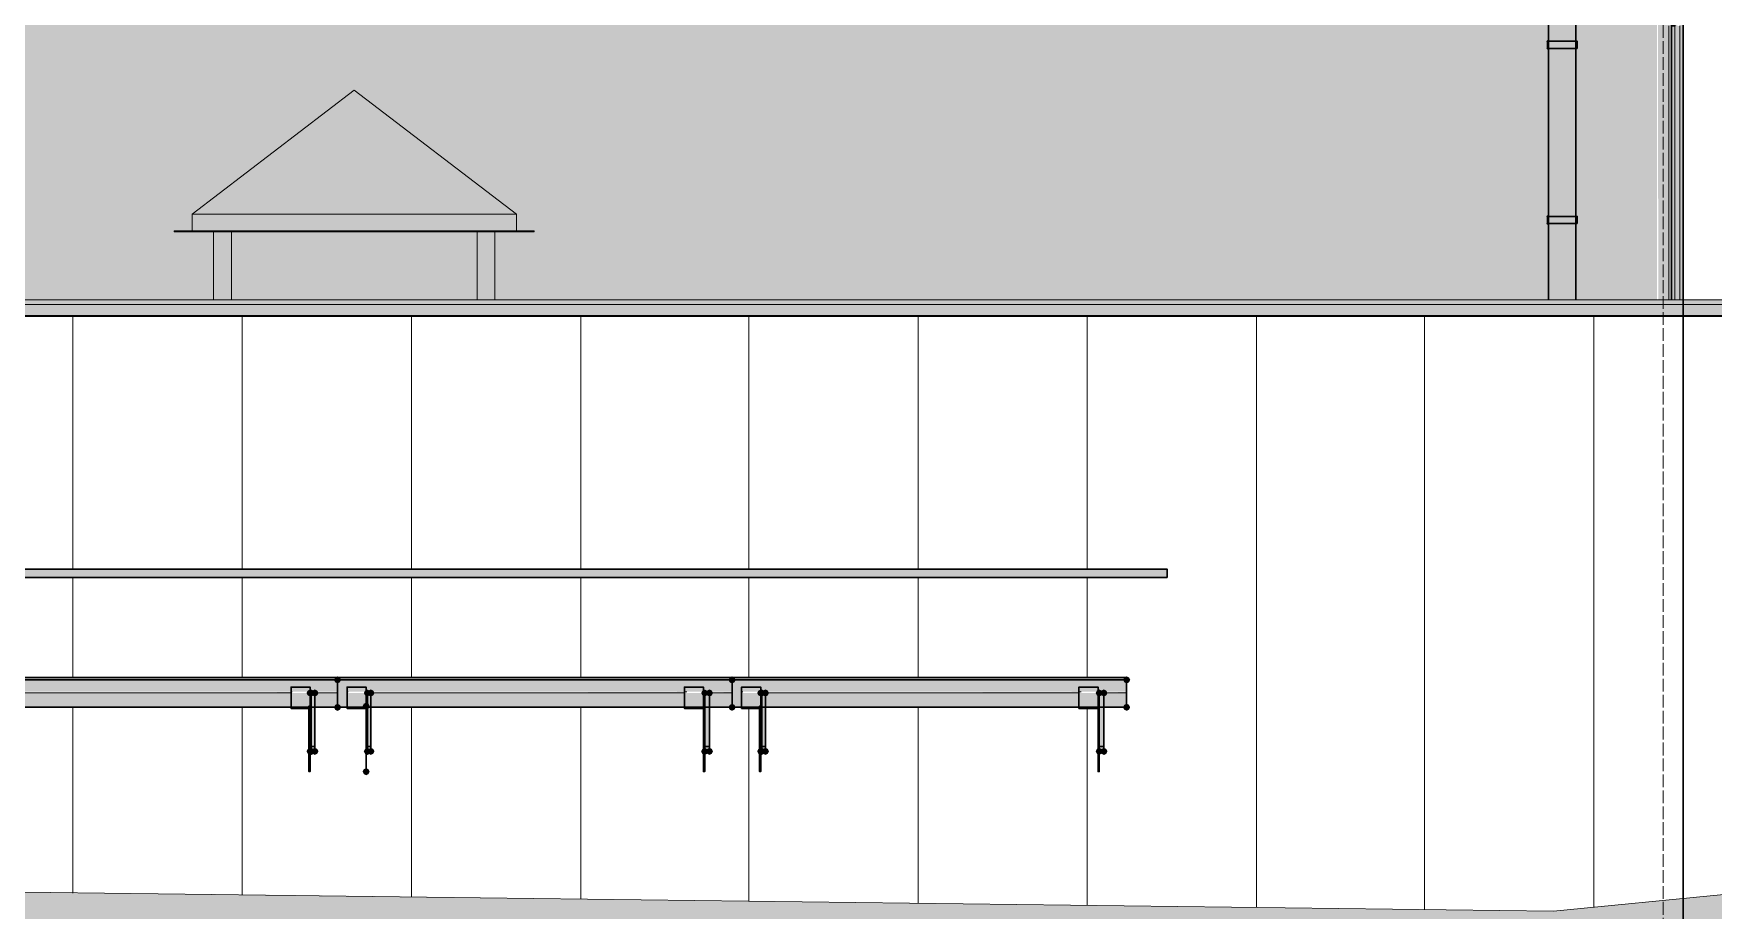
# Model space of a CAD drawing. Header units: millimetres. Extents: x -11345 to 411485, y -9810 to 73012.
# Drawn here: x 315756 to 321721, y 3243 to 6359 of the extents above; entities that cross this region are included whole.
import ezdxf

# ---------------------------------------------------------------- set-up
doc = ezdxf.new("R2010")
doc.units = ezdxf.units.MM
doc.linetypes.add('PDF_IMPORT', pattern=[1, 0.8, -0.2])
for name, color, linetype, true_color in [('PDF _Антураж', 7, 'Continuous', 0xb7c0ca), ('PDF _Воздуховоды', 7, 'Continuous', 0xb7c1cb), ('PDF _Обобщенные модели', 7, 'Continuous', 0xb5bcbf), ('PDF _Ограждение', 7, 'Continuous', 0x7f7f7f), ('PDF _Стены штриховка поверхности', 7, 'Continuous', 0xcacbcc)]:
    doc.layers.add(name, color=color, linetype=linetype, true_color=true_color)
for name, color, linetype in [('PDF _Крыша штриховка', 7, 'Continuous'), ('PDF _Линии', 7, 'Continuous'), ('PDF _Перекрытие', 7, 'Continuous'), ('PDF _Стены наружные', 7, 'Continuous')]:
    doc.layers.add(name, color=color, linetype=linetype)

msp = doc.modelspace()

# ---------------------------------------------------------------- hatches: boundary and pattern name
at = {"layer": 'PDF _Антураж', "transparency": 33554687}
msp.add_hatch(color=256, dxfattribs=at).paths.add_polyline_path([(298603.49472, 3063.50144), (298734.71891, 3046.56929), (298738.95195, 3063.50144), (298738.95195, 3076.20056), (298726.25284, 3076.20056), (298730.48587, 3093.13271), (298946.37083, 3063.50144), (298942.13779, 3042.33625), (298950.60387, 3042.33625), (298954.83691, 3063.50144), (299132.62452, 3038.10321), (301592.0198, 3008.47194), (301668.21449, 3008.47194), (307865.38263, 2932.27725), (308034.70416, 2928.04422), (308034.70416, 2919.57814), (308085.50062, 2839.15041), (308098.19974, 2830.68433), (308102.43278, 2826.4513), (308115.13189, 2822.21826), (308119.36493, 2822.21826), (308144.76316, 2817.98522), (308174.39443, 2813.75218), (308178.62747, 2813.75218), (308204.0257, 2817.98522), (308208.25874, 2817.98522), (308233.65697, 2822.21826), (308237.89, 2822.21826), (308250.58912, 2826.4513), (308259.0552, 2830.68433), (308267.52127, 2839.15041), (308271.75431, 2839.15041), (308318.31773, 2919.57814), (308318.31773, 2923.81118), (308322.55077, 2923.81118), (308322.55077, 2932.27725), (314604.37968, 3008.47194), (314684.80741, 3008.47194), (317804.55667, 2970.3746), (321047.06405, 2928.04422), (321051.29708, 2928.04422), (321051.29708, 2919.57814), (321055.53012, 2915.3451), (321102.09354, 2839.15041), (321114.79266, 2830.68433), (321114.79266, 2826.4513), (321131.72481, 2822.21826), (321135.95785, 2822.21826), (321161.35608, 2817.98522), (321199.45343, 2813.75218), (321220.61862, 2817.98522), (321224.85166, 2817.98522), (321250.24989, 2822.21826), (321254.48292, 2822.21826), (321267.18204, 2826.4513), (321275.64812, 2830.68433), (321284.11419, 2839.15041), (321330.67761, 2915.3451), (321330.67761, 2928.04422), (321753.98145, 2970.3746), (321758.21449, 2961.90852), (321758.21449, 3300.55159), (321152.89, 3241.28905), (316454.21744, 3300.55159), (314629.77791, 3321.71678), (312830.73661, 3300.55159), (308195.55962, 3241.28905), (308136.29708, 3241.28905), (301697.84576, 3321.71678), (297401.31183, 3372.51324), (297418.24399, 3321.71678), (297447.87525, 3241.28905), (297452.10829, 3224.3569), (297443.64222, 3245.52209), (297447.87525, 3224.3569), (297452.10829, 3220.12386), (297718.78971, 3152.39525), (297752.65402, 3148.16221), (297735.72186, 3152.39525), (297602.38115, 3186.25955), (297752.65402, 3148.16221), (297960.07289, 3118.53094), (298163.25874, 3093.13271), (298167.49177, 3093.13271), (298180.19089, 3118.53094), (298383.37673, 3093.13271), (298493.43573, 3076.20056), (298506.13484, 3076.20056)])
at = {"layer": 'PDF _Воздуховоды', "transparency": 33554559}
msp.add_hatch(color=256, dxfattribs=at).paths.add_polyline_path([(317470.14664, 5717.61649), (316894.45343, 6157.85248), (316318.76021, 5717.61649), (316318.76021, 5658.35395), (316255.26464, 5658.35395), (316255.26464, 5654.12091), (316394.9549, 5654.12091), (316394.9549, 5412.83773), (316458.45048, 5412.83773), (316458.45048, 5654.12091), (317330.45638, 5654.12091), (317330.45638, 5412.83773), (317393.95195, 5412.83773), (317393.95195, 5654.12091), (317533.64222, 5654.12091), (317533.64222, 5658.35395), (317470.14664, 5658.35395)])
at = {"layer": 'PDF _Линии', "transparency": 33554559}
for points in [[(316847.89, 4062.49849), (316843.65697, 4070.96457), (316835.19089, 4075.19761), (316826.72481, 4070.96457), (316822.49177, 4062.49849), (316826.72481, 4054.03242), (316835.19089, 4049.79938), (316843.65697, 4054.03242)], [(316847.89, 4062.49849), (316843.65697, 4070.96457), (316835.19089, 4075.19761), (316826.72481, 4070.96457), (316822.49177, 4062.49849), (316826.72481, 4054.03242), (316835.19089, 4049.79938), (316843.65697, 4054.03242)], [(318249.0257, 4062.49849), (318244.79266, 4070.96457), (318236.32658, 4075.19761), (318227.86051, 4070.96457), (318223.62747, 4062.49849), (318227.86051, 4054.03242), (318236.32658, 4049.79938), (318244.79266, 4054.03242)], [(318249.0257, 4062.49849), (318244.79266, 4070.96457), (318236.32658, 4075.19761), (318227.86051, 4070.96457), (318223.62747, 4062.49849), (318227.86051, 4054.03242), (318236.32658, 4049.79938), (318244.79266, 4054.03242)], [(319650.16139, 4062.49849), (319645.92835, 4070.96457), (319637.46228, 4075.19761), (319628.9962, 4070.96457), (319624.76316, 4062.49849), (319628.9962, 4054.03242), (319637.46228, 4049.79938), (319645.92835, 4054.03242)], [(316750.53012, 4015.93507), (316746.29708, 4024.40115), (316737.83101, 4028.63419), (316729.36493, 4024.40115), (316725.13189, 4015.93507), (316729.36493, 4007.46899), (316737.83101, 4003.23596), (316746.29708, 4007.46899)], [(316750.53012, 4015.93507), (316746.29708, 4024.40115), (316737.83101, 4028.63419), (316729.36493, 4024.40115), (316725.13189, 4015.93507), (316729.36493, 4007.46899), (316737.83101, 4003.23596), (316746.29708, 4007.46899)], [(316754.76316, 4015.93507), (316750.53012, 4024.40115), (316742.06405, 4028.63419), (316733.59797, 4024.40115), (316729.36493, 4015.93507), (316733.59797, 4007.46899), (316742.06405, 4003.23596), (316750.53012, 4007.46899)], [(316754.76316, 4015.93507), (316750.53012, 4024.40115), (316742.06405, 4028.63419), (316733.59797, 4024.40115), (316729.36493, 4015.93507), (316733.59797, 4007.46899), (316742.06405, 4003.23596), (316750.53012, 4007.46899)], [(316767.46228, 4015.93507), (316763.22924, 4024.40115), (316754.76316, 4028.63419), (316746.29708, 4024.40115), (316742.06405, 4015.93507), (316746.29708, 4007.46899), (316754.76316, 4003.23596), (316763.22924, 4007.46899)], [(316953.71596, 4015.93507), (316949.48292, 4024.40115), (316941.01685, 4028.63419), (316932.55077, 4024.40115), (316928.31773, 4015.93507), (316932.55077, 4007.46899), (316941.01685, 4003.23596), (316949.48292, 4007.46899)], [(316953.71596, 4015.93507), (316949.48292, 4024.40115), (316941.01685, 4028.63419), (316932.55077, 4024.40115), (316928.31773, 4015.93507), (316932.55077, 4007.46899), (316941.01685, 4003.23596), (316949.48292, 4007.46899)], [(316966.41508, 4015.93507), (316962.18204, 4024.40115), (316953.71596, 4028.63419), (316945.24989, 4024.40115), (316941.01685, 4015.93507), (316945.24989, 4007.46899), (316953.71596, 4003.23596), (316962.18204, 4007.46899)], [(318151.66582, 4015.93507), (318147.43278, 4024.40115), (318138.9667, 4028.63419), (318130.50062, 4024.40115), (318126.26759, 4015.93507), (318130.50062, 4007.46899), (318138.9667, 4003.23596), (318147.43278, 4007.46899)], [(318151.66582, 4015.93507), (318147.43278, 4024.40115), (318138.9667, 4028.63419), (318130.50062, 4024.40115), (318126.26759, 4015.93507), (318130.50062, 4007.46899), (318138.9667, 4003.23596), (318147.43278, 4007.46899)], [(318151.66582, 4015.93507), (318147.43278, 4024.40115), (318138.9667, 4028.63419), (318130.50062, 4024.40115), (318126.26759, 4015.93507), (318130.50062, 4007.46899), (318138.9667, 4003.23596), (318147.43278, 4007.46899)], [(318151.66582, 4015.93507), (318147.43278, 4024.40115), (318138.9667, 4028.63419), (318130.50062, 4024.40115), (318126.26759, 4015.93507), (318130.50062, 4007.46899), (318138.9667, 4003.23596), (318147.43278, 4007.46899)], [(318168.59797, 4015.93507), (318164.36493, 4024.40115), (318155.89885, 4028.63419), (318147.43278, 4024.40115), (318143.19974, 4015.93507), (318147.43278, 4007.46899), (318155.89885, 4003.23596), (318164.36493, 4007.46899)], [(318350.61862, 4015.93507), (318346.38558, 4024.40115), (318337.9195, 4028.63419), (318329.45343, 4024.40115), (318325.22039, 4015.93507), (318329.45343, 4007.46899), (318337.9195, 4003.23596), (318346.38558, 4007.46899)], [(318350.61862, 4015.93507), (318346.38558, 4024.40115), (318337.9195, 4028.63419), (318329.45343, 4024.40115), (318325.22039, 4015.93507), (318329.45343, 4007.46899), (318337.9195, 4003.23596), (318346.38558, 4007.46899)], [(318354.85166, 4015.93507), (318350.61862, 4024.40115), (318342.15254, 4028.63419), (318333.68646, 4024.40115), (318329.45343, 4015.93507), (318333.68646, 4007.46899), (318342.15254, 4003.23596), (318350.61862, 4007.46899)], [(318354.85166, 4015.93507), (318350.61862, 4024.40115), (318342.15254, 4028.63419), (318333.68646, 4024.40115), (318329.45343, 4015.93507), (318333.68646, 4007.46899), (318342.15254, 4003.23596), (318350.61862, 4007.46899)], [(318367.55077, 4015.93507), (318363.31773, 4024.40115), (318354.85166, 4028.63419), (318346.38558, 4024.40115), (318342.15254, 4015.93507), (318346.38558, 4007.46899), (318354.85166, 4003.23596), (318363.31773, 4007.46899)], [(319552.80151, 4015.93507), (319548.56847, 4024.40115), (319540.10239, 4028.63419), (319531.63632, 4024.40115), (319527.40328, 4015.93507), (319531.63632, 4007.46899), (319540.10239, 4003.23596), (319548.56847, 4007.46899)], [(319552.80151, 4015.93507), (319548.56847, 4024.40115), (319540.10239, 4028.63419), (319531.63632, 4024.40115), (319527.40328, 4015.93507), (319531.63632, 4007.46899), (319540.10239, 4003.23596), (319548.56847, 4007.46899)], [(319552.80151, 4015.93507), (319548.56847, 4024.40115), (319540.10239, 4028.63419), (319531.63632, 4024.40115), (319527.40328, 4015.93507), (319531.63632, 4007.46899), (319540.10239, 4003.23596), (319548.56847, 4007.46899)], [(319552.80151, 4015.93507), (319548.56847, 4024.40115), (319540.10239, 4028.63419), (319531.63632, 4024.40115), (319527.40328, 4015.93507), (319531.63632, 4007.46899), (319540.10239, 4003.23596), (319548.56847, 4007.46899)], [(319569.73366, 4015.93507), (319565.50062, 4024.40115), (319557.03455, 4028.63419), (319548.56847, 4024.40115), (319544.33543, 4015.93507), (319548.56847, 4007.46899), (319557.03455, 4003.23596), (319565.50062, 4007.46899)], [(316847.89, 3965.13861), (316843.65697, 3973.60469), (316835.19089, 3977.83773), (316826.72481, 3973.60469), (316822.49177, 3965.13861), (316826.72481, 3956.67253), (316835.19089, 3952.4395), (316843.65697, 3956.67253)], [(316847.89, 3965.13861), (316843.65697, 3973.60469), (316835.19089, 3977.83773), (316826.72481, 3973.60469), (316822.49177, 3965.13861), (316826.72481, 3956.67253), (316835.19089, 3952.4395), (316843.65697, 3956.67253)], [(316949.48292, 3969.37165), (316945.24989, 3977.83773), (316936.78381, 3982.07076), (316928.31773, 3977.83773), (316924.08469, 3969.37165), (316928.31773, 3960.90557), (316936.78381, 3956.67253), (316945.24989, 3960.90557)], [(318249.0257, 3965.13861), (318244.79266, 3973.60469), (318236.32658, 3977.83773), (318227.86051, 3973.60469), (318223.62747, 3965.13861), (318227.86051, 3956.67253), (318236.32658, 3952.4395), (318244.79266, 3956.67253)], [(318249.0257, 3965.13861), (318244.79266, 3973.60469), (318236.32658, 3977.83773), (318227.86051, 3973.60469), (318223.62747, 3965.13861), (318227.86051, 3956.67253), (318236.32658, 3952.4395), (318244.79266, 3956.67253)], [(319650.16139, 3965.13861), (319645.92835, 3973.60469), (319637.46228, 3977.83773), (319628.9962, 3973.60469), (319624.76316, 3965.13861), (319628.9962, 3956.67253), (319637.46228, 3952.4395), (319645.92835, 3956.67253)], [(316750.53012, 3808.51619), (316746.29708, 3816.98227), (316737.83101, 3821.21531), (316729.36493, 3816.98227), (316725.13189, 3808.51619), (316729.36493, 3800.05012), (316737.83101, 3795.81708), (316746.29708, 3800.05012)], [(316754.76316, 3808.51619), (316750.53012, 3816.98227), (316742.06405, 3821.21531), (316733.59797, 3816.98227), (316729.36493, 3808.51619), (316733.59797, 3800.05012), (316742.06405, 3795.81708), (316750.53012, 3800.05012)], [(316754.76316, 3808.51619), (316750.53012, 3816.98227), (316742.06405, 3821.21531), (316733.59797, 3816.98227), (316729.36493, 3808.51619), (316733.59797, 3800.05012), (316742.06405, 3795.81708), (316750.53012, 3800.05012)], [(316767.46228, 3808.51619), (316763.22924, 3816.98227), (316754.76316, 3821.21531), (316746.29708, 3816.98227), (316742.06405, 3808.51619), (316746.29708, 3800.05012), (316754.76316, 3795.81708), (316763.22924, 3800.05012)], [(316953.71596, 3808.51619), (316949.48292, 3816.98227), (316941.01685, 3821.21531), (316932.55077, 3816.98227), (316928.31773, 3808.51619), (316932.55077, 3800.05012), (316941.01685, 3795.81708), (316949.48292, 3800.05012)], [(316953.71596, 3808.51619), (316949.48292, 3816.98227), (316941.01685, 3821.21531), (316932.55077, 3816.98227), (316928.31773, 3808.51619), (316932.55077, 3800.05012), (316941.01685, 3795.81708), (316949.48292, 3800.05012)], [(316966.41508, 3808.51619), (316962.18204, 3816.98227), (316953.71596, 3821.21531), (316945.24989, 3816.98227), (316941.01685, 3808.51619), (316945.24989, 3800.05012), (316953.71596, 3795.81708), (316962.18204, 3800.05012)], [(318151.66582, 3808.51619), (318147.43278, 3816.98227), (318138.9667, 3821.21531), (318130.50062, 3816.98227), (318126.26759, 3808.51619), (318130.50062, 3800.05012), (318138.9667, 3795.81708), (318147.43278, 3800.05012)], [(318151.66582, 3808.51619), (318147.43278, 3816.98227), (318138.9667, 3821.21531), (318130.50062, 3816.98227), (318126.26759, 3808.51619), (318130.50062, 3800.05012), (318138.9667, 3795.81708), (318147.43278, 3800.05012)], [(318151.66582, 3808.51619), (318147.43278, 3816.98227), (318138.9667, 3821.21531), (318130.50062, 3816.98227), (318126.26759, 3808.51619), (318130.50062, 3800.05012), (318138.9667, 3795.81708), (318147.43278, 3800.05012)], [(318168.59797, 3808.51619), (318164.36493, 3816.98227), (318155.89885, 3821.21531), (318147.43278, 3816.98227), (318143.19974, 3808.51619), (318147.43278, 3800.05012), (318155.89885, 3795.81708), (318164.36493, 3800.05012)], [(318350.61862, 3808.51619), (318346.38558, 3816.98227), (318337.9195, 3821.21531), (318329.45343, 3816.98227), (318325.22039, 3808.51619), (318329.45343, 3800.05012), (318337.9195, 3795.81708), (318346.38558, 3800.05012)], [(318354.85166, 3808.51619), (318350.61862, 3816.98227), (318342.15254, 3821.21531), (318333.68646, 3816.98227), (318329.45343, 3808.51619), (318333.68646, 3800.05012), (318342.15254, 3795.81708), (318350.61862, 3800.05012)], [(318354.85166, 3808.51619), (318350.61862, 3816.98227), (318342.15254, 3821.21531), (318333.68646, 3816.98227), (318329.45343, 3808.51619), (318333.68646, 3800.05012), (318342.15254, 3795.81708), (318350.61862, 3800.05012)], [(318367.55077, 3808.51619), (318363.31773, 3816.98227), (318354.85166, 3821.21531), (318346.38558, 3816.98227), (318342.15254, 3808.51619), (318346.38558, 3800.05012), (318354.85166, 3795.81708), (318363.31773, 3800.05012)], [(319552.80151, 3808.51619), (319548.56847, 3816.98227), (319540.10239, 3821.21531), (319531.63632, 3816.98227), (319527.40328, 3808.51619), (319531.63632, 3800.05012), (319540.10239, 3795.81708), (319548.56847, 3800.05012)], [(319552.80151, 3808.51619), (319548.56847, 3816.98227), (319540.10239, 3821.21531), (319531.63632, 3816.98227), (319527.40328, 3808.51619), (319531.63632, 3800.05012), (319540.10239, 3795.81708), (319548.56847, 3800.05012)], [(319552.80151, 3808.51619), (319548.56847, 3816.98227), (319540.10239, 3821.21531), (319531.63632, 3816.98227), (319527.40328, 3808.51619), (319531.63632, 3800.05012), (319540.10239, 3795.81708), (319548.56847, 3800.05012)], [(319569.73366, 3808.51619), (319565.50062, 3816.98227), (319557.03455, 3821.21531), (319548.56847, 3816.98227), (319544.33543, 3808.51619), (319548.56847, 3800.05012), (319557.03455, 3795.81708), (319565.50062, 3800.05012)], [(316949.48292, 3736.55454), (316945.24989, 3745.02062), (316936.78381, 3749.25366), (316928.31773, 3745.02062), (316924.08469, 3736.55454), (316928.31773, 3728.08846), (316936.78381, 3723.85543), (316945.24989, 3728.08846)]]:
    msp.add_hatch(color=256, dxfattribs=at).paths.add_polyline_path(points)
at = {"layer": 'PDF _Обобщенные модели', "transparency": 33554559}
h = msp.add_hatch(color=256, dxfattribs=at)
h.paths.add_polyline_path([(321106.32658, 15007.01914), (321102.09354, 15013.3687), (321093.62747, 15026.06781), (321085.16139, 15038.76693), (321089.39443, 15026.06781), (321093.62747, 15013.3687), (321093.62747, 14996.43655), (321089.39443, 14987.97047), (321089.39443, 14979.50439), (321093.62747, 14962.57224), (321102.09354, 14949.87312), (321106.32658, 14932.94097), (321110.55962, 14924.47489), (321135.95785, 14869.4454), (321135.95785, 14623.92917), (321140.19089, 14611.23006), (321144.42393, 14602.76398), (321152.89, 14598.53094), (321155.00652, 14594.2979), (321152.89, 14594.2979), (321144.42393, 14602.76398), (321144.42393, 14598.53094), (321140.19089, 14606.99702), (321135.95785, 14619.69613), (321135.95785, 14606.99702), (321140.19089, 14602.76398), (321140.19089, 14598.53094), (321135.95785, 14606.99702), (321135.95785, 14441.90852), (321131.72481, 14441.90852), (321135.95785, 14416.51029), (321135.95785, 13819.65189), (321131.72481, 13819.65189), (321135.95785, 13794.25366), (321135.95785, 13193.16221), (321131.72481, 13193.16221), (321135.95785, 13167.76398), (321135.95785, 12570.90557), (321131.72481, 12570.90557), (321135.95785, 12545.50734), (321135.95785, 11948.64894), (321131.72481, 11948.64894), (321131.72481, 11923.25071), (321135.95785, 11923.25071), (321135.95785, 11322.15926), (321131.72481, 11322.15926), (321131.72481, 11296.76103), (321135.95785, 11296.76103), (321135.95785, 10699.90262), (321131.72481, 10699.90262), (321135.95785, 10674.50439), (321135.95785, 10073.41295), (321131.72481, 10073.41295), (321135.95785, 10052.24776), (321135.95785, 9451.15631), (321131.72481, 9451.15631), (321135.95785, 9425.75808), (321135.95785, 8828.89967), (321131.72481, 8828.89967), (321135.95785, 8803.50144), (321135.95785, 8202.41), (321131.72481, 8202.41), (321135.95785, 8177.01177), (321135.95785, 7580.15336), (321131.72481, 7580.15336), (321135.95785, 7554.75513), (321135.95785, 6957.89672), (321131.72481, 6957.89672), (321135.95785, 6932.49849), (321182.52127, 6932.49849), (321233.31773, 6932.49849), (321233.31773, 14602.76398), (321229.08469, 14596.41442), (321229.08469, 14602.76398), (321233.31773, 14602.76398), (321233.31773, 14615.46309), (321229.08469, 14611.23006), (321229.08469, 14606.99702), (321224.85166, 14602.76398), (321229.08469, 14611.23006), (321233.31773, 14619.69613), (321233.31773, 14869.4454), (321258.71596, 14924.47489), (321262.949, 14932.94097), (321267.18204, 14945.64009), (321271.41508, 14954.10616), (321279.88115, 14975.27135), (321284.11419, 14979.50439), (321279.88115, 14992.20351), (321279.88115, 15017.60174), (321284.11419, 15034.53389), (321284.11419, 15042.99997), (321292.58027, 15051.46604), (321267.18204, 15051.46604), (321262.949, 15042.99997), (321246.01685, 15009.13566), (321237.55077, 14996.43655), (321216.38558, 14971.03832), (321186.75431, 14962.57224), (321178.28823, 14962.57224), (321148.65697, 14971.03832), (321144.42393, 14979.50439), (321123.25874, 15004.90262), (321119.0257, 15009.13566), (321102.09354, 15051.46604), (321080.92835, 15051.46604), (321106.32658, 15009.13566)])
h.paths.add_polyline_path([(321110.55962, 14996.43655), (321110.55962, 14998.55307), (321114.79266, 14992.20351)], flags=0)
h.paths.add_polyline_path([(321207.9195, 14932.94097), (321186.75431, 14924.47489), (321203.68646, 14932.94097)], flags=0)
h.paths.add_polyline_path([(321224.85166, 14598.53094), (321226.96818, 14600.64746), (321224.85166, 14594.2979), (321220.61862, 14594.2979)], flags=0)
h.paths.add_polyline_path([(321216.38558, 14594.2979), (321212.15254, 14590.06486), (321210.03602, 14590.06486)], flags=0)
h.paths.add_polyline_path([(321220.61862, 14585.83183), (321224.85166, 14590.06486), (321220.61862, 14581.59879)], flags=0)
h.paths.add_polyline_path([(321195.22039, 14585.83183), (321186.75431, 14581.59879), (321186.75431, 14577.36575), (321182.52127, 14568.89967), (321182.52127, 14581.59879), (321186.75431, 14581.59879), (321190.98735, 14585.83183)], flags=0)
h.paths.add_polyline_path([(321186.75431, 14568.89967), (321195.22039, 14573.13271), (321195.22039, 14568.89967)], flags=0)
h.paths.add_polyline_path([(321182.52127, 14416.51029), (321186.75431, 13819.65189), (321182.52127, 13819.65189), (321186.75431, 13794.25366), (321182.52127, 13794.25366), (321186.75431, 13193.16221), (321182.52127, 13193.16221), (321186.75431, 13167.76398), (321182.52127, 13167.76398), (321182.52127, 13193.16221), (321182.52127, 13794.25366), (321182.52127, 13819.65189)], flags=0)
h.paths.add_polyline_path([(321195.22039, 14577.36575), (321199.45343, 14581.59879), (321199.45343, 14574.54372), (321198.39517, 14574.19097)], flags=0)
h.paths.add_polyline_path([(321165.58912, 14581.59879), (321169.82216, 14581.59879), (321169.82216, 14577.36575)], flags=0)
h.paths.add_polyline_path([(321157.12304, 14577.36575), (321161.35608, 14577.36575), (321169.82216, 14573.13271), (321174.0552, 14581.59879), (321174.0552, 14577.36575), (321169.82216, 14573.13271), (321174.0552, 14573.13271), (321176.17172, 14571.01619), (321169.82216, 14573.13271), (321165.58912, 14573.13271)], flags=0)
h.paths.add_polyline_path([(321148.65697, 14590.06486), (321152.89, 14590.06486), (321157.12304, 14585.83183), (321158.1813, 14583.71531), (321157.12304, 14581.59879), (321157.12304, 14585.83183), (321152.89, 14585.83183), (321152.89, 14590.06486), (321148.65697, 14585.83183)], flags=0)
h.paths.add_polyline_path([(321235.85756, 14962.57224), (321229.08469, 14954.10616), (321233.31773, 14962.57224)], flags=0)
h.paths.add_polyline_path([(321241.78381, 14971.03832), (321246.01685, 14977.38787), (321246.01685, 14975.27135), (321240.3728, 14968.21629)], flags=0)
h.paths.add_polyline_path([(321261.53799, 15000.66958), (321258.71596, 14992.20351), (321250.24989, 14983.73743), (321258.71596, 14996.43655)], flags=0)
h.paths.add_polyline_path([(321135.95785, 5709.15041), (321131.72481, 5709.15041), (321135.95785, 5683.75218), (321135.95785, 5412.83773), (321233.31773, 5412.83773), (321233.31773, 6932.49849), (321182.52127, 6928.26545), (321182.52127, 6932.49849), (321135.95785, 6928.26545), (321135.95785, 6331.40705), (321131.72481, 6331.40705), (321135.95785, 6306.00882)])
for points in [[(321135.95785, 6331.40705), (321135.95785, 6335.64009), (321131.72481, 6335.64009), (321127.49177, 6331.40705), (321131.72481, 6327.17401), (321135.95785, 6327.17401)], [(321135.95785, 6306.00882), (321135.95785, 6310.24186), (321131.72481, 6310.24186), (321127.49177, 6306.00882), (321131.72481, 6301.77578), (321135.95785, 6301.77578)], [(321135.95785, 5709.15041), (321135.95785, 5713.38345), (321131.72481, 5713.38345), (321127.49177, 5709.15041), (321131.72481, 5704.91737), (321135.95785, 5704.91737)], [(321135.95785, 5683.75218), (321135.95785, 5687.98522), (321131.72481, 5687.98522), (321127.49177, 5683.75218), (321131.72481, 5679.51914), (321135.95785, 5679.51914)]]:
    msp.add_hatch(color=7, dxfattribs=at).paths.add_polyline_path(points)
at = {"layer": 'PDF _Обобщенные модели', "true_color": 0x7f7f7f, "transparency": 33554559}
h = msp.add_hatch(color=8, dxfattribs=at)
h.paths.add_polyline_path([(313939.79266, 3808.51619), (313935.55962, 3825.44835), (313935.55962, 3808.51619)])
h.paths.add_polyline_path([(315340.92835, 3808.51619), (315336.69531, 3825.44835), (315336.69531, 3808.51619)])
h.paths.add_polyline_path([(316941.01685, 3808.51619), (316936.78381, 3825.44835), (316936.78381, 3808.51619)])
h.paths.add_polyline_path([(312623.31773, 4015.93507), (312538.65697, 4015.93507), (312534.42393, 4020.16811), (312534.42393, 4015.93507), (312538.65697, 3990.53684), (312538.65697, 3969.37165), (312534.42393, 3969.37165), (312534.42393, 4015.93507), (312466.69531, 4015.93507), (312475.16139, 4020.16811), (312534.42393, 4020.16811), (312636.01685, 4020.16811), (312669.88115, 4020.16811), (312636.01685, 4015.93507), (312636.01685, 4020.16811)])
h.paths.add_polyline_path([(318138.9667, 4015.93507), (318138.9667, 3969.37165), (318134.73366, 3969.37165), (318134.73366, 4015.93507), (318067.00505, 4015.93507), (318075.47113, 4020.16811), (318236.32658, 4020.16811)], flags=0)
h.paths.add_polyline_path([(316936.78381, 4015.93507), (316869.0552, 4015.93507), (316873.28823, 4020.16811), (318067.00505, 4020.16811)], flags=0)
h.paths.add_polyline_path([(315421.35608, 4015.93507), (315268.9667, 4015.93507), (315273.19974, 4020.16811), (315434.0552, 4020.16811), (315467.9195, 4020.16811), (315434.0552, 4015.93507), (315434.0552, 4020.16811)], flags=0)
h.paths.add_polyline_path([(314138.74546, 4015.93507), (314138.74546, 3969.37165), (314134.51242, 3969.37165), (314134.51242, 4015.93507), (314066.78381, 4015.93507), (314075.24989, 4020.16811), (315268.9667, 4020.16811), (315103.8782, 4015.93507)], flags=0)
h.paths.add_polyline_path([(312737.60977, 4015.93507), (312669.88115, 4015.93507), (312674.11419, 4020.16811), (313867.83101, 4020.16811), (313706.97555, 4015.93507), (312741.84281, 4015.93507), (312741.84281, 3825.44835), (312741.84281, 3808.51619), (312754.54192, 3808.51619), (312754.54192, 3965.13861), (313867.83101, 3965.13861), (313867.83101, 3960.90557), (313935.55962, 3960.90557), (313935.55962, 4015.93507), (313867.83101, 4015.93507), (313876.29708, 4020.16811), (314037.15254, 4020.16811), (314066.78381, 4020.16811), (314037.15254, 4015.93507), (314037.15254, 4020.16811), (314020.22039, 4015.93507), (313935.55962, 4015.93507), (313939.79266, 3825.44835), (313939.79266, 3808.51619), (313952.49177, 3808.51619), (313952.49177, 3965.13861), (314066.78381, 3965.13861), (314066.78381, 3960.90557), (314134.51242, 3960.90557), (314134.51242, 3736.55454), (314138.74546, 3736.55454), (314138.74546, 3808.51619), (314155.67761, 3808.51619), (314155.67761, 3965.13861), (315268.9667, 3965.13861), (315268.9667, 3960.90557), (315336.69531, 3960.90557), (315336.69531, 3825.44835), (315340.92835, 3825.44835), (315340.92835, 3808.51619), (315353.62747, 3808.51619), (315353.62747, 3965.13861), (315467.9195, 3965.13861), (315467.9195, 3960.90557), (315535.64812, 3960.90557), (315535.64812, 4015.93507), (315467.9195, 4015.93507), (315476.38558, 4020.16811), (316670.10239, 4020.16811), (316505.0139, 4015.93507), (315535.64812, 4015.93507), (315539.88115, 3825.44835), (315539.88115, 3808.51619), (315552.58027, 3808.51619), (315552.58027, 3965.13861), (316670.10239, 3965.13861), (316670.10239, 3960.90557), (316733.59797, 3960.90557), (316733.59797, 3736.55454), (316737.83101, 3736.55454), (316737.83101, 3808.51619), (316742.06405, 3808.51619), (316737.83101, 3825.44835), (316742.06405, 3825.44835), (316737.83101, 4015.93507), (316670.10239, 4015.93507), (316674.33543, 4020.16811), (316835.19089, 4020.16811), (316822.49177, 4015.93507), (316742.06405, 4015.93507), (316742.06405, 3825.44835), (316742.06405, 3808.51619), (316754.76316, 3808.51619), (316754.76316, 3965.13861), (316869.0552, 3965.13861), (316869.0552, 3960.90557), (316936.78381, 3960.90557), (316936.78381, 3825.44835), (316941.01685, 3825.44835), (316941.01685, 3808.51619), (316953.71596, 3808.51619), (316953.71596, 3965.13861), (318067.00505, 3965.13861), (318067.00505, 3960.90557), (318134.73366, 3960.90557), (318134.73366, 3736.55454), (318138.9667, 3736.55454), (318138.9667, 3808.51619), (318155.89885, 3808.51619), (318155.89885, 3965.13861), (318270.19089, 3965.13861), (318270.19089, 3960.90557), (318333.68646, 3960.90557), (318333.68646, 3736.55454), (318337.9195, 3736.55454), (318337.9195, 3825.44835), (318342.15254, 3825.44835), (318337.9195, 4015.93507), (318270.19089, 4015.93507), (318274.42393, 4020.16811), (319468.14074, 4020.16811), (318337.9195, 4015.93507), (318342.15254, 4015.93507), (318342.15254, 3825.44835), (318342.15254, 3808.51619), (318354.85166, 3808.51619), (318354.85166, 3965.13861), (319468.14074, 3965.13861), (319468.14074, 3960.90557), (319535.86936, 3960.90557), (319535.86936, 3736.55454), (319540.10239, 3736.55454), (319540.10239, 3808.51619), (319557.03455, 3808.51619), (319557.03455, 3965.13861), (319637.46228, 3965.13861), (319637.46228, 4020.16811), (319535.86936, 4015.93507), (319540.10239, 4015.93507), (319540.10239, 3969.37165), (319535.86936, 3969.37165), (319535.86936, 4015.93507), (319468.14074, 4015.93507), (319476.60682, 4020.16811), (319637.46228, 4020.16811), (319637.46228, 4070.96457), (311234.88115, 4070.96457), (311234.88115, 4020.16811), (311268.74546, 4020.16811), (311234.88115, 4015.93507), (311234.88115, 3965.13861), (311268.74546, 3965.13861), (311268.74546, 3960.90557), (311332.24104, 3960.90557), (311332.24104, 3736.55454), (311336.47407, 3736.55454), (311336.47407, 3825.44835), (311340.70711, 3825.44835), (311336.47407, 4015.93507), (311268.74546, 4015.93507), (311272.9785, 4020.16811), (312466.69531, 4020.16811), (312305.83986, 4015.93507), (311340.70711, 4015.93507), (311340.70711, 3825.44835), (311340.70711, 3808.51619), (311353.40623, 3808.51619), (311353.40623, 3965.13861), (312466.69531, 3965.13861), (312466.69531, 3960.90557), (312534.42393, 3960.90557), (312534.42393, 3736.55454), (312538.65697, 3736.55454), (312538.65697, 3808.51619), (312555.58912, 3808.51619), (312555.58912, 3965.13861), (312669.88115, 3965.13861), (312669.88115, 3960.90557), (312733.37673, 3960.90557), (312733.37673, 3736.55454), (312737.60977, 3736.55454), (312737.60977, 3808.51619), (312741.84281, 3808.51619), (312737.60977, 3825.44835), (312741.84281, 3825.44835)], flags=0)
h.paths.add_polyline_path([(315539.88115, 3808.51619), (315535.64812, 3825.44835), (315535.64812, 3808.51619)])
at = {"layer": 'PDF _Ограждение', "true_color": 0xb5bcbf, "transparency": 33554559}
msp.add_hatch(color=9, dxfattribs=at).paths.add_polyline_path([(299145.32363, 5412.83773), (299145.32363, 5353.57519), (321758.21449, 5353.57519), (321758.21449, 5412.83773), (313067.78676, 5412.83773), (313067.78676, 5391.67253), (312407.43278, 5391.67253), (312407.43278, 5412.83773), (305016.54782, 5412.83773), (305016.54782, 5391.67253), (304356.19384, 5391.67253), (304356.19384, 5412.83773)])
at = {"layer": 'PDF _Перекрытие', "true_color": 0x787878, "transparency": 33554559}
msp.add_hatch(color=8, dxfattribs=at).paths.add_polyline_path([(319781.38558, 4456.17106), (315184.30593, 4456.17106), (315184.30593, 4426.53979), (319781.38558, 4426.53979)])
at = {"layer": 'PDF _Стены наружные', "true_color": 0xe2e2e2, "transparency": 33554687}
for points in [[(321563.49472, 6386.43655), (321555.02865, 6386.43655), (321555.02865, 5412.83773), (321563.49472, 5412.83773)], [(321584.65992, 6386.43655), (321571.9608, 6386.43655), (321571.9608, 5412.83773), (321584.65992, 5412.83773)], [(321601.59207, 6386.43655), (321593.12599, 6386.43655), (321593.12599, 5412.83773), (321601.59207, 5412.83773)]]:
    msp.add_hatch(color=254, dxfattribs=at).paths.add_polyline_path(points)
at = {"layer": 'PDF _Стены штриховка поверхности', "true_color": 0xfbfbf4, "transparency": 33554687}
for points in [[(311898.53679, 10416.28905), (311899.46818, 11076.64304), (313567.28528, 11076.64304), (313567.28528, 6276.37755), (313579.9844, 6276.37755), (313579.9844, 5412.83773), (316394.9549, 5412.83773), (316394.9549, 5654.12091), (316255.26464, 5654.12091), (316255.26464, 5658.35395), (316318.76021, 5658.35395), (316318.76021, 5717.61649), (316890.22039, 6153.61944), (316894.45343, 6157.85248), (316898.68646, 6153.61944), (317470.14664, 5717.61649), (317470.14664, 5658.35395), (317533.64222, 5658.35395), (317533.64222, 5654.12091), (317393.95195, 5654.12091), (317393.95195, 5412.83773), (321135.95785, 5412.83773), (321135.95785, 11868.22121), (306476.94605, 11868.22121), (306476.94605, 5412.83773), (307238.89295, 5412.83773), (307238.89295, 6153.61944), (307213.49472, 6153.61944), (307213.49472, 6157.85248), (307243.12599, 6157.85248), (307243.12599, 6555.75808), (307166.9313, 6555.75808), (307166.9313, 6619.25366), (307742.62452, 7055.25661), (307865.38263, 6962.12976), (307873.84871, 6957.89672), (307873.84871, 8075.41885), (307869.61567, 8075.41885), (307869.61567, 11076.64304), (309528.9667, 11076.64304), (309528.9667, 6276.37755), (309533.19974, 6276.37755), (309533.19974, 5412.83773), (311903.70121, 5412.83773), (311903.70121, 6276.37755), (311899.46818, 6276.37755), (311899.46818, 8075.41885), (311895.23514, 8075.41885), (311897.09003, 9390.53531), (311899.46818, 8075.41885), (311899.46818, 10416.28905)], [(317330.45638, 5654.12091), (316458.45048, 5654.12091), (316458.45048, 5412.83773), (317330.45638, 5412.83773)]]:
    msp.add_hatch(color=7, dxfattribs=at).paths.add_polyline_path(points)
h = msp.add_hatch(color=7, dxfattribs=at)
h.paths.add_polyline_path([(321571.9608, 5412.83773), (321571.9608, 11076.64304), (321584.65992, 11076.64304), (321584.65992, 5412.83773), (321593.12599, 5412.83773), (321593.12599, 11076.64304), (321601.59207, 11076.64304), (321601.59207, 5412.83773), (321614.29118, 5412.83773), (321614.29118, 11076.64304), (321665.08764, 11076.64304), (321665.08764, 11724.2979), (321698.95195, 11724.2979), (321698.95195, 11868.22121), (321233.31773, 11868.22121), (321233.31773, 5412.83773), (321521.16434, 5412.83773), (321521.16434, 11076.64304), (321525.39738, 5412.83773), (321555.02865, 5412.83773), (321555.02865, 6386.43655), (321563.49472, 6386.43655), (321563.49472, 5412.83773)])
h.paths.add_polyline_path([(321563.49472, 8024.62239), (321555.02865, 8024.62239), (321555.02865, 10395.12386), (321563.49472, 10395.12386)], flags=0)

# ---------------------------------------------------------------- linework, layer by layer
at = {"layer": 'PDF _Антураж', "color": 7, "lineweight": 18}
msp.add_lwpolyline([(321334.91065, 2919.57814), (321334.91065, 2923.81118), (321758.21449, 2961.90852), (321758.21449, 3300.55159), (321152.89, 3241.28905), (314672.10829, 3321.71678), (308165.92835, 3241.28905), (297401.31183, 3372.51324), (297452.10829, 3224.3569), (297752.65402, 3148.16221)], dxfattribs=at)
at = {"layer": 'PDF _Воздуховоды', "color": 7, "lineweight": 18}
for points in [[(316318.76021, 5717.61649), (316894.45343, 6157.85248), (317470.14664, 5717.61649)], [(317533.64222, 5658.35395), (316255.26464, 5658.35395), (316255.26464, 5654.12091), (317533.64222, 5654.12091)]]:
    msp.add_lwpolyline(points, close=True, dxfattribs=at)
for points in [[(317470.14664, 5658.35395), (317470.14664, 5717.61649), (316318.76021, 5717.61649), (316318.76021, 5658.35395)], [(316394.9549, 5654.12091), (316394.9549, 5412.83773)], [(316458.45048, 5412.83773), (316458.45048, 5654.12091)], [(317330.45638, 5654.12091), (317330.45638, 5412.83773)], [(317393.95195, 5412.83773), (317393.95195, 5654.12091)]]:
    msp.add_lwpolyline(points, dxfattribs=at)
at = {"layer": 'PDF _Крыша штриховка', "lineweight": 9}
for points in [[(315895.45638, 4456.17106), (315895.45638, 5353.57519)], [(316496.54782, 4456.17106), (316496.54782, 5353.57519)], [(317097.63927, 4456.17106), (317097.63927, 5353.57519)], [(317698.73071, 4456.17106), (317698.73071, 5353.57519)], [(318295.58912, 4456.17106), (318295.58912, 5353.57519)], [(318896.68056, 4456.17106), (318896.68056, 5353.57519)], [(319497.77201, 4456.17106), (319497.77201, 5353.57519)], [(320098.86346, 3253.98817), (320098.86346, 5353.57519)], [(320695.72186, 3245.52209), (320695.72186, 5353.57519)], [(321296.81331, 3253.98817), (321296.81331, 5353.57519)], [(315895.45638, 4070.96457), (315895.45638, 4426.53979)], [(316496.54782, 4070.96457), (316496.54782, 4426.53979)], [(317097.63927, 4070.96457), (317097.63927, 4426.53979)], [(317698.73071, 4070.96457), (317698.73071, 4426.53979)], [(318295.58912, 4070.96457), (318295.58912, 4426.53979)], [(318896.68056, 4070.96457), (318896.68056, 4426.53979)], [(319497.77201, 4070.96457), (319497.77201, 4426.53979)], [(315895.45638, 3304.78463), (315895.45638, 3965.13861)], [(316496.54782, 3300.55159), (316496.54782, 3965.13861)], [(317097.63927, 3292.08551), (317097.63927, 3965.13861)], [(317698.73071, 3283.61944), (317698.73071, 3965.13861)], [(318295.58912, 3275.15336), (318295.58912, 3960.90557)], [(318896.68056, 3270.92032), (318896.68056, 3965.13861)], [(319497.77201, 3262.45425), (319497.77201, 3960.90557)]]:
    msp.add_lwpolyline(points, dxfattribs=at)
at = {"layer": 'PDF _Линии', "lineweight": 30}
for points in [[(321135.95785, 5412.83773), (321135.95785, 14429.20941)], [(321233.31773, 5412.83773), (321233.31773, 14429.20941)], [(321571.9608, 5412.83773), (321571.9608, 6386.43655), (321571.9608, 8024.62239), (321584.65992, 8024.62239), (321584.65992, 6386.43655), (321571.9608, 6386.43655)], [(319637.46228, 3965.13861), (319637.46228, 4020.16811), (319637.46228, 4028.63419), (319637.46228, 4062.49849), (319637.46228, 4066.73153), (319637.46228, 4070.96457), (318236.32658, 4070.96457), (318236.32658, 4066.73153), (318236.32658, 4062.49849), (319637.46228, 4062.49849)], [(316737.83101, 3922.80823), (316737.83101, 4015.93507), (316737.83101, 3969.37165), (316737.83101, 4015.93507), (316737.83101, 4020.16811), (316737.83101, 4037.10026), (316670.10239, 4037.10026), (316670.10239, 4020.16811), (316670.10239, 4015.93507), (316670.10239, 3960.90557), (316733.59797, 3960.90557)], [(316737.83101, 3969.37165), (316733.59797, 3969.37165), (316733.59797, 3914.34215), (316733.59797, 3905.87607), (316733.59797, 3736.55454), (316737.83101, 3736.55454), (316737.83101, 3905.87607), (316737.83101, 3914.34215), (316737.83101, 3927.04127), (316737.83101, 4015.93507)], [(316737.83101, 4015.93507), (316737.83101, 4015.93507)], [(316742.06405, 4015.93507), (316742.06405, 4015.93507)], [(316742.06405, 4015.93507), (316742.06405, 4015.93507)], [(316742.06405, 4015.93507), (316754.76316, 4015.93507), (316754.76316, 3825.44835), (316742.06405, 3825.44835), (316742.06405, 3808.51619), (316754.76316, 3808.51619), (316754.76316, 3825.44835)], [(316936.78381, 3922.80823), (316936.78381, 4015.93507), (316936.78381, 3969.37165), (316936.78381, 4015.93507), (316936.78381, 4020.16811), (316936.78381, 4037.10026), (316869.0552, 4037.10026), (316869.0552, 4020.16811), (316869.0552, 4015.93507), (316869.0552, 3960.90557), (316936.78381, 3960.90557)], [(316936.78381, 4015.93507), (316936.78381, 4015.93507)], [(316936.78381, 4015.93507), (316941.01685, 4015.93507)], [(316936.78381, 3808.51619), (316941.01685, 3808.51619), (316941.01685, 3825.44835), (316941.01685, 3808.51619), (316941.01685, 3825.44835), (316953.71596, 3825.44835), (316953.71596, 4015.93507), (316941.01685, 4015.93507), (316941.01685, 3825.44835), (316941.01685, 4015.93507), (316936.78381, 4015.93507), (316936.78381, 3927.04127), (316936.78381, 3914.34215), (316936.78381, 3969.37165)], [(316941.01685, 4015.93507), (316941.01685, 4015.93507)], [(318134.73366, 4015.93507), (318134.73366, 3969.37165), (318134.73366, 4015.93507), (318134.73366, 4020.16811), (318134.73366, 4037.10026), (318067.00505, 4037.10026), (318067.00505, 4020.16811), (318067.00505, 4015.93507), (318067.00505, 3960.90557), (318134.73366, 3960.90557)], [(318134.73366, 4015.93507), (318134.73366, 4015.93507)], [(318138.9667, 3969.37165), (318134.73366, 3969.37165), (318134.73366, 3914.34215), (318134.73366, 3905.87607), (318134.73366, 3736.55454), (318138.9667, 3736.55454), (318138.9667, 3905.87607), (318138.9667, 3914.34215), (318138.9667, 3927.04127), (318138.9667, 4015.93507)], [(318138.9667, 4015.93507), (318138.9667, 4015.93507)], [(318138.9667, 4015.93507), (318138.9667, 4015.93507)], [(318138.9667, 3922.80823), (318138.9667, 4015.93507), (318155.89885, 4015.93507), (318155.89885, 3825.44835), (318155.89885, 3808.51619), (318138.9667, 3808.51619), (318138.9667, 3825.44835), (318138.9667, 3808.51619), (318138.9667, 3825.44835), (318138.9667, 4015.93507), (318138.9667, 3825.44835), (318155.89885, 3825.44835)], [(318337.9195, 3922.80823), (318337.9195, 4015.93507), (318337.9195, 3969.37165), (318337.9195, 4015.93507), (318337.9195, 4020.16811), (318337.9195, 4037.10026), (318270.19089, 4037.10026), (318270.19089, 4020.16811), (318270.19089, 4015.93507), (318270.19089, 3960.90557), (318333.68646, 3960.90557)], [(318337.9195, 3969.37165), (318333.68646, 3969.37165), (318333.68646, 3914.34215), (318333.68646, 3905.87607), (318333.68646, 3736.55454), (318337.9195, 3736.55454), (318337.9195, 3905.87607), (318337.9195, 3914.34215), (318337.9195, 3927.04127), (318337.9195, 4015.93507)], [(318337.9195, 4015.93507), (318337.9195, 4015.93507)], [(318342.15254, 4015.93507), (318342.15254, 4015.93507)], [(318342.15254, 4015.93507), (318342.15254, 4015.93507)], [(318342.15254, 4015.93507), (318354.85166, 4015.93507), (318354.85166, 3825.44835), (318342.15254, 3825.44835), (318342.15254, 3808.51619), (318354.85166, 3808.51619), (318354.85166, 3825.44835)], [(319535.86936, 4015.93507), (319535.86936, 3969.37165), (319535.86936, 4015.93507), (319535.86936, 4020.16811), (319535.86936, 4037.10026), (319468.14074, 4037.10026), (319468.14074, 4020.16811), (319468.14074, 4015.93507), (319468.14074, 3960.90557), (319535.86936, 3960.90557)], [(319535.86936, 4015.93507), (319535.86936, 4015.93507)], [(319540.10239, 3969.37165), (319535.86936, 3969.37165), (319535.86936, 3914.34215), (319535.86936, 3905.87607), (319535.86936, 3736.55454), (319540.10239, 3736.55454), (319540.10239, 3905.87607), (319540.10239, 3914.34215), (319540.10239, 3927.04127), (319540.10239, 4015.93507)], [(319540.10239, 4015.93507), (319540.10239, 4015.93507)], [(319540.10239, 4015.93507), (319540.10239, 4015.93507)], [(319540.10239, 3922.80823), (319540.10239, 4015.93507), (319557.03455, 4015.93507), (319557.03455, 3825.44835), (319557.03455, 3808.51619), (319540.10239, 3808.51619), (319540.10239, 3825.44835), (319540.10239, 3808.51619), (319540.10239, 3825.44835), (319540.10239, 4015.93507), (319540.10239, 3825.44835), (319557.03455, 3825.44835)], [(316737.83101, 3825.44835), (316737.83101, 3808.51619)], [(316742.06405, 3825.44835), (316742.06405, 3825.44835)], [(316742.06405, 3808.51619), (316742.06405, 3825.44835)], [(316941.01685, 3825.44835), (316941.01685, 3825.44835)], [(316953.71596, 3825.44835), (316953.71596, 3808.51619), (316941.01685, 3808.51619)], [(318138.9667, 3825.44835), (318138.9667, 3825.44835)], [(318337.9195, 3825.44835), (318337.9195, 3808.51619)], [(318342.15254, 3825.44835), (318342.15254, 3825.44835)], [(318342.15254, 3808.51619), (318342.15254, 3825.44835)], [(319540.10239, 3825.44835), (319540.10239, 3825.44835)], [(316742.06405, 3808.51619), (316742.06405, 3808.51619)], [(316941.01685, 3808.51619), (316941.01685, 3808.51619)], [(318138.9667, 3808.51619), (318138.9667, 3808.51619)], [(318342.15254, 3808.51619), (318342.15254, 3808.51619)], [(319540.10239, 3808.51619), (319540.10239, 3808.51619)]]:
    msp.add_lwpolyline(points, dxfattribs=at)
at = {"layer": 'PDF _Линии', "lineweight": 30, "ltscale": 23.705851}
msp.add_lwpolyline([(321614.29118, 14204.85838), (321614.29118, 921.58404), (321614.29118, 2424.31265), (321622.75726, 2424.31265), (321622.75726, 917.351)], dxfattribs=at)
at = {"layer": 'PDF _Линии', "lineweight": 30}
for points in [[(321237.55077, 6306.00882), (321237.55077, 6331.40705), (321182.52127, 6331.40705), (321131.72481, 6331.40705), (321131.72481, 6306.00882), (321182.52127, 6306.00882)], [(321237.55077, 5683.75218), (321237.55077, 5709.15041), (321182.52127, 5709.15041), (321131.72481, 5709.15041), (321131.72481, 5683.75218), (321182.52127, 5683.75218)], [(319781.38558, 4426.53979), (315184.30593, 4426.53979), (315184.30593, 4456.17106), (319781.38558, 4456.17106)], [(316835.19089, 4062.49849), (316835.19089, 4028.63419), (316835.19089, 4020.16811), (316835.19089, 3965.13861), (316835.19089, 4020.16811), (316835.19089, 4028.63419), (316835.19089, 4062.49849), (316835.19089, 4066.73153), (316835.19089, 4070.96457), (315434.0552, 4070.96457), (315434.0552, 4066.73153), (315434.0552, 4062.49849)], [(318236.32658, 4062.49849), (318236.32658, 4028.63419), (318236.32658, 4020.16811), (318236.32658, 3965.13861), (318236.32658, 4020.16811), (318236.32658, 4028.63419), (318236.32658, 4062.49849), (318236.32658, 4066.73153), (318236.32658, 4070.96457), (316835.19089, 4070.96457), (316835.19089, 4066.73153), (316835.19089, 4062.49849)], [(316742.06405, 4015.93507), (316742.06405, 3825.44835)], [(318342.15254, 4015.93507), (318342.15254, 3825.44835)], [(316936.78381, 3736.55454), (316936.78381, 3905.87607), (316936.78381, 3914.34215), (316936.78381, 3905.87607)]]:
    msp.add_lwpolyline(points, close=True, dxfattribs=at)
at = {"layer": 'PDF _Линии', "lineweight": 30, "ltscale": 11.810594}
msp.add_lwpolyline([(311234.88115, 3965.13861), (312636.01685, 3965.13861), (314037.15254, 3965.13861), (315434.0552, 3965.13861), (316835.19089, 3965.13861), (318236.32658, 3965.13861), (319637.46228, 3965.13861)], dxfattribs=at)
at = {"layer": 'PDF _Обобщенные модели', "color": 7, "lineweight": 18}
for points in [[(321233.31773, 6331.40705), (321237.55077, 6331.40705)], [(321233.31773, 6306.00882), (321237.55077, 6306.00882)], [(321233.31773, 5709.15041), (321237.55077, 5709.15041)], [(321233.31773, 5683.75218), (321237.55077, 5683.75218)]]:
    msp.add_lwpolyline(points, dxfattribs=at)
at = {"layer": 'PDF _Обобщенные модели', "color": 7, "lineweight": 9}
for points in [[(311234.88115, 4062.49849), (312636.01685, 4062.49849), (314037.15254, 4062.49849), (315434.0552, 4062.49849), (316835.19089, 4062.49849), (318236.32658, 4062.49849), (319637.46228, 4062.49849)], [(316835.19089, 4070.96457), (316835.19089, 4070.96457)], [(316835.19089, 4070.96457), (316835.19089, 4070.96457)], [(318236.32658, 4070.96457), (318236.32658, 4070.96457)], [(318236.32658, 4070.96457), (318236.32658, 4070.96457)], [(319637.46228, 4070.96457), (319637.46228, 4070.96457)], [(316737.83101, 4015.93507), (316737.83101, 4015.93507)], [(316737.83101, 4015.93507), (316737.83101, 4015.93507)], [(316737.83101, 4015.93507), (316737.83101, 3927.04127)], [(316742.06405, 4015.93507), (316742.06405, 4015.93507)], [(316754.76316, 4015.93507), (316742.06405, 4015.93507)], [(316936.78381, 3927.04127), (316936.78381, 4015.93507), (316941.01685, 4015.93507), (316953.71596, 4015.93507)], [(316936.78381, 4015.93507), (316936.78381, 4015.93507)], [(316941.01685, 4015.93507), (316941.01685, 4015.93507)], [(318134.73366, 4015.93507), (318134.73366, 4015.93507)], [(318138.9667, 4015.93507), (318138.9667, 4015.93507)], [(318138.9667, 4015.93507), (318138.9667, 4015.93507)], [(318155.89885, 4015.93507), (318138.9667, 4015.93507), (318138.9667, 3927.04127)], [(318337.9195, 4015.93507), (318337.9195, 4015.93507)], [(318337.9195, 4015.93507), (318337.9195, 4015.93507)], [(318337.9195, 4015.93507), (318337.9195, 3927.04127)], [(318342.15254, 4015.93507), (318342.15254, 4015.93507)], [(318354.85166, 4015.93507), (318342.15254, 4015.93507)], [(319535.86936, 4015.93507), (319535.86936, 4015.93507)], [(319540.10239, 4015.93507), (319540.10239, 4015.93507)], [(319540.10239, 4015.93507), (319540.10239, 4015.93507)], [(319557.03455, 4015.93507), (319540.10239, 4015.93507), (319540.10239, 3927.04127)], [(316670.10239, 3960.90557), (316670.10239, 3960.90557)], [(316835.19089, 3965.13861), (316835.19089, 3965.13861)], [(316835.19089, 3965.13861), (316835.19089, 3965.13861)], [(316869.0552, 3960.90557), (316869.0552, 3960.90557)], [(318067.00505, 3960.90557), (318067.00505, 3960.90557)], [(318236.32658, 3965.13861), (318236.32658, 3965.13861)], [(318236.32658, 3965.13861), (318236.32658, 3965.13861)], [(318270.19089, 3960.90557), (318270.19089, 3960.90557)], [(319468.14074, 3960.90557), (319468.14074, 3960.90557)], [(319637.46228, 3965.13861), (319637.46228, 3965.13861)], [(316737.83101, 3914.34215), (316733.59797, 3914.34215)], [(316733.59797, 3905.87607), (316737.83101, 3905.87607)], [(316936.78381, 3914.34215), (316936.78381, 3914.34215)], [(316936.78381, 3905.87607), (316936.78381, 3905.87607)], [(318138.9667, 3914.34215), (318134.73366, 3914.34215)], [(318134.73366, 3905.87607), (318138.9667, 3905.87607)], [(318337.9195, 3914.34215), (318333.68646, 3914.34215)], [(318333.68646, 3905.87607), (318337.9195, 3905.87607)], [(319540.10239, 3914.34215), (319535.86936, 3914.34215)], [(319535.86936, 3905.87607), (319540.10239, 3905.87607)], [(316737.83101, 3808.51619), (316737.83101, 3808.51619)], [(316742.06405, 3808.51619), (316742.06405, 3808.51619)], [(316742.06405, 3808.51619), (316754.76316, 3808.51619)], [(316936.78381, 3808.51619), (316941.01685, 3808.51619), (316953.71596, 3808.51619)], [(318138.9667, 3808.51619), (318138.9667, 3808.51619)], [(318138.9667, 3808.51619), (318155.89885, 3808.51619)], [(318337.9195, 3808.51619), (318337.9195, 3808.51619)], [(318342.15254, 3808.51619), (318342.15254, 3808.51619)], [(318342.15254, 3808.51619), (318354.85166, 3808.51619)], [(319540.10239, 3808.51619), (319540.10239, 3808.51619)], [(319540.10239, 3808.51619), (319557.03455, 3808.51619)]]:
    msp.add_lwpolyline(points, dxfattribs=at)
at = {"layer": 'PDF _Обобщенные модели', "color": 8, "lineweight": 0, "true_color": 0x7f7f7f}
for points in [[(316670.10239, 4015.93507), (315535.64812, 4015.93507), (316670.10239, 4015.93507)], [(316670.10239, 4015.93507), (316505.0139, 4015.93507), (316670.10239, 4015.93507)], [(316674.33543, 4020.16811), (316670.10239, 4020.16811), (316674.33543, 4020.16811)], [(316742.06405, 3825.44835), (316737.83101, 4015.93507), (316742.06405, 3825.44835)], [(316737.83101, 4015.93507), (316737.83101, 4015.93507), (316737.83101, 4015.93507)], [(316737.83101, 4015.93507), (316737.83101, 4015.93507), (316737.83101, 4015.93507)], [(316737.83101, 4015.93507), (316737.83101, 4015.93507), (316737.83101, 4015.93507)], [(316737.83101, 4015.93507), (316737.83101, 4015.93507), (316737.83101, 4015.93507)], [(316737.83101, 4015.93507), (316737.83101, 4015.93507), (316737.83101, 4015.93507)], [(316737.83101, 4015.93507), (316737.83101, 4015.93507), (316737.83101, 4015.93507)], [(316835.19089, 4015.93507), (316737.83101, 4015.93507), (316835.19089, 4015.93507)], [(316742.06405, 4015.93507), (316754.76316, 4015.93507), (316742.06405, 4015.93507)], [(316873.28823, 4020.16811), (316869.0552, 4020.16811), (316873.28823, 4020.16811)], [(318067.00505, 4015.93507), (316936.78381, 4015.93507), (318067.00505, 4015.93507)], [(316941.01685, 4015.93507), (316953.71596, 4015.93507), (316941.01685, 4015.93507)], [(318067.00505, 4015.93507), (316941.01685, 4015.93507), (318067.00505, 4015.93507)], [(318075.47113, 4020.16811), (318067.00505, 4020.16811), (318075.47113, 4020.16811)], [(318138.9667, 4015.93507), (318155.89885, 4015.93507), (318138.9667, 4015.93507)], [(318138.9667, 4015.93507), (318138.9667, 4015.93507), (318138.9667, 4015.93507)], [(318138.9667, 4015.93507), (318138.9667, 4015.93507), (318138.9667, 4015.93507)], [(318236.32658, 4015.93507), (318138.9667, 4015.93507), (318236.32658, 4015.93507)], [(318274.42393, 4020.16811), (318270.19089, 4020.16811), (318274.42393, 4020.16811)], [(318342.15254, 3825.44835), (318337.9195, 4015.93507), (318342.15254, 3825.44835)], [(318337.9195, 4015.93507), (318337.9195, 4015.93507), (318337.9195, 4015.93507)], [(318337.9195, 4015.93507), (318337.9195, 4015.93507), (318337.9195, 4015.93507)], [(319468.14074, 4015.93507), (318337.9195, 4015.93507), (319468.14074, 4015.93507)], [(318342.15254, 4015.93507), (318354.85166, 4015.93507), (318342.15254, 4015.93507)], [(319476.60682, 4020.16811), (319468.14074, 4020.16811), (319476.60682, 4020.16811)], [(319637.46228, 4015.93507), (319535.86936, 4015.93507), (319637.46228, 4015.93507)], [(319540.10239, 4015.93507), (319557.03455, 4015.93507), (319540.10239, 4015.93507)], [(319540.10239, 4015.93507), (319540.10239, 4015.93507), (319540.10239, 4015.93507)], [(319540.10239, 4015.93507), (319540.10239, 4015.93507), (319540.10239, 4015.93507)], [(319637.46228, 4015.93507), (319540.10239, 4015.93507), (319637.46228, 4015.93507)], [(316742.06405, 3825.44835), (316737.83101, 3825.44835), (316742.06405, 3825.44835)], [(316941.01685, 3808.51619), (316936.78381, 3825.44835), (316941.01685, 3808.51619)], [(316941.01685, 3825.44835), (316941.01685, 3825.44835), (316941.01685, 3825.44835)], [(318138.9667, 3825.44835), (318138.9667, 3825.44835), (318138.9667, 3825.44835)], [(318138.9667, 3825.44835), (318138.9667, 3825.44835), (318138.9667, 3825.44835)], [(318138.9667, 3825.44835), (318138.9667, 3825.44835), (318138.9667, 3825.44835)], [(318342.15254, 3825.44835), (318337.9195, 3825.44835), (318342.15254, 3825.44835)], [(319540.10239, 3825.44835), (319540.10239, 3825.44835), (319540.10239, 3825.44835)], [(319540.10239, 3825.44835), (319540.10239, 3825.44835), (319540.10239, 3825.44835)], [(319540.10239, 3825.44835), (319540.10239, 3825.44835), (319540.10239, 3825.44835)], [(316941.01685, 3808.51619), (316941.01685, 3808.51619), (316941.01685, 3808.51619)], [(318138.9667, 3808.51619), (318138.9667, 3808.51619), (318138.9667, 3808.51619)], [(318342.15254, 3808.51619), (318342.15254, 3808.51619), (318342.15254, 3808.51619)], [(319540.10239, 3808.51619), (319540.10239, 3808.51619), (319540.10239, 3808.51619)]]:
    msp.add_lwpolyline(points, dxfattribs=at)
for points in [[(316737.83101, 4020.16811), (316737.83101, 4020.16811), (316737.83101, 4020.16811)], [(316737.83101, 4015.93507), (316737.83101, 4015.93507), (316737.83101, 4015.93507)], [(316835.19089, 4028.63419), (316835.19089, 4028.63419), (316835.19089, 4028.63419)], [(316936.78381, 4015.93507), (316936.78381, 4015.93507), (316936.78381, 4015.93507)], [(316936.78381, 4015.93507), (316936.78381, 4015.93507), (316936.78381, 4015.93507)], [(318138.9667, 4015.93507), (318138.9667, 4015.93507), (318138.9667, 4015.93507)], [(318138.9667, 4015.93507), (318138.9667, 4015.93507), (318138.9667, 4015.93507)], [(318236.32658, 4028.63419), (318236.32658, 4028.63419), (318236.32658, 4028.63419)], [(318337.9195, 4015.93507), (318337.9195, 4015.93507), (318337.9195, 4015.93507)], [(318337.9195, 4015.93507), (318337.9195, 4015.93507), (318337.9195, 4015.93507)], [(319540.10239, 4015.93507), (319540.10239, 4015.93507), (319540.10239, 4015.93507)], [(319540.10239, 4015.93507), (319540.10239, 4015.93507), (319540.10239, 4015.93507)], [(319637.46228, 4028.63419), (319637.46228, 4028.63419), (319637.46228, 4028.63419)], [(316737.83101, 3825.44835), (316737.83101, 3825.44835), (316737.83101, 3825.44835)], [(316737.83101, 3825.44835), (316737.83101, 3825.44835), (316737.83101, 3825.44835)], [(316936.78381, 3825.44835), (316936.78381, 3825.44835), (316936.78381, 3825.44835)], [(316941.01685, 3825.44835), (316941.01685, 3825.44835), (316941.01685, 3825.44835)], [(318138.9667, 3825.44835), (318138.9667, 3825.44835), (318138.9667, 3825.44835)], [(318138.9667, 3825.44835), (318138.9667, 3825.44835), (318138.9667, 3825.44835)], [(318337.9195, 3825.44835), (318337.9195, 3825.44835), (318337.9195, 3825.44835)], [(318337.9195, 3825.44835), (318337.9195, 3825.44835), (318337.9195, 3825.44835)], [(319540.10239, 3825.44835), (319540.10239, 3825.44835), (319540.10239, 3825.44835)], [(319540.10239, 3825.44835), (319540.10239, 3825.44835), (319540.10239, 3825.44835)]]:
    msp.add_lwpolyline(points, close=True, dxfattribs=at)
at = {"layer": 'PDF _Ограждение', "color": 7, "lineweight": 9, "ltscale": 226.136889}
for points in [[(295987.47702, 5412.83773), (321758.21449, 5412.83773)], [(321758.21449, 5395.90557), (295987.47702, 5395.90557)], [(321758.21449, 5357.80823), (295987.47702, 5357.80823)], [(321758.21449, 5353.57519), (295987.47702, 5353.57519)]]:
    msp.add_lwpolyline(points, dxfattribs=at)
at = {"layer": 'PDF _Стены наружные', "linetype": 'PDF_IMPORT', "lineweight": 18, "ltscale": 56.640052}
msp.add_lwpolyline([(321542.32953, 14204.85838), (321542.32953, -839.35991)], dxfattribs=at)
at = {"layer": 'PDF _Стены наружные', "lineweight": 18}
for points in [[(321563.49472, 6386.43655), (321563.49472, 5412.83773)], [(321584.65992, 6386.43655), (321584.65992, 5412.83773)], [(321601.59207, 6386.43655), (321601.59207, 5412.83773)]]:
    msp.add_lwpolyline(points, dxfattribs=at)
at = {"layer": 'PDF _Стены наружные', "color": 254, "lineweight": 0, "true_color": 0xe2e2e2}
msp.add_lwpolyline([(321584.65992, 5412.83773), (321571.9608, 5412.83773), (321584.65992, 5412.83773)], dxfattribs=at)

doc.saveas('drawing.dxf')
